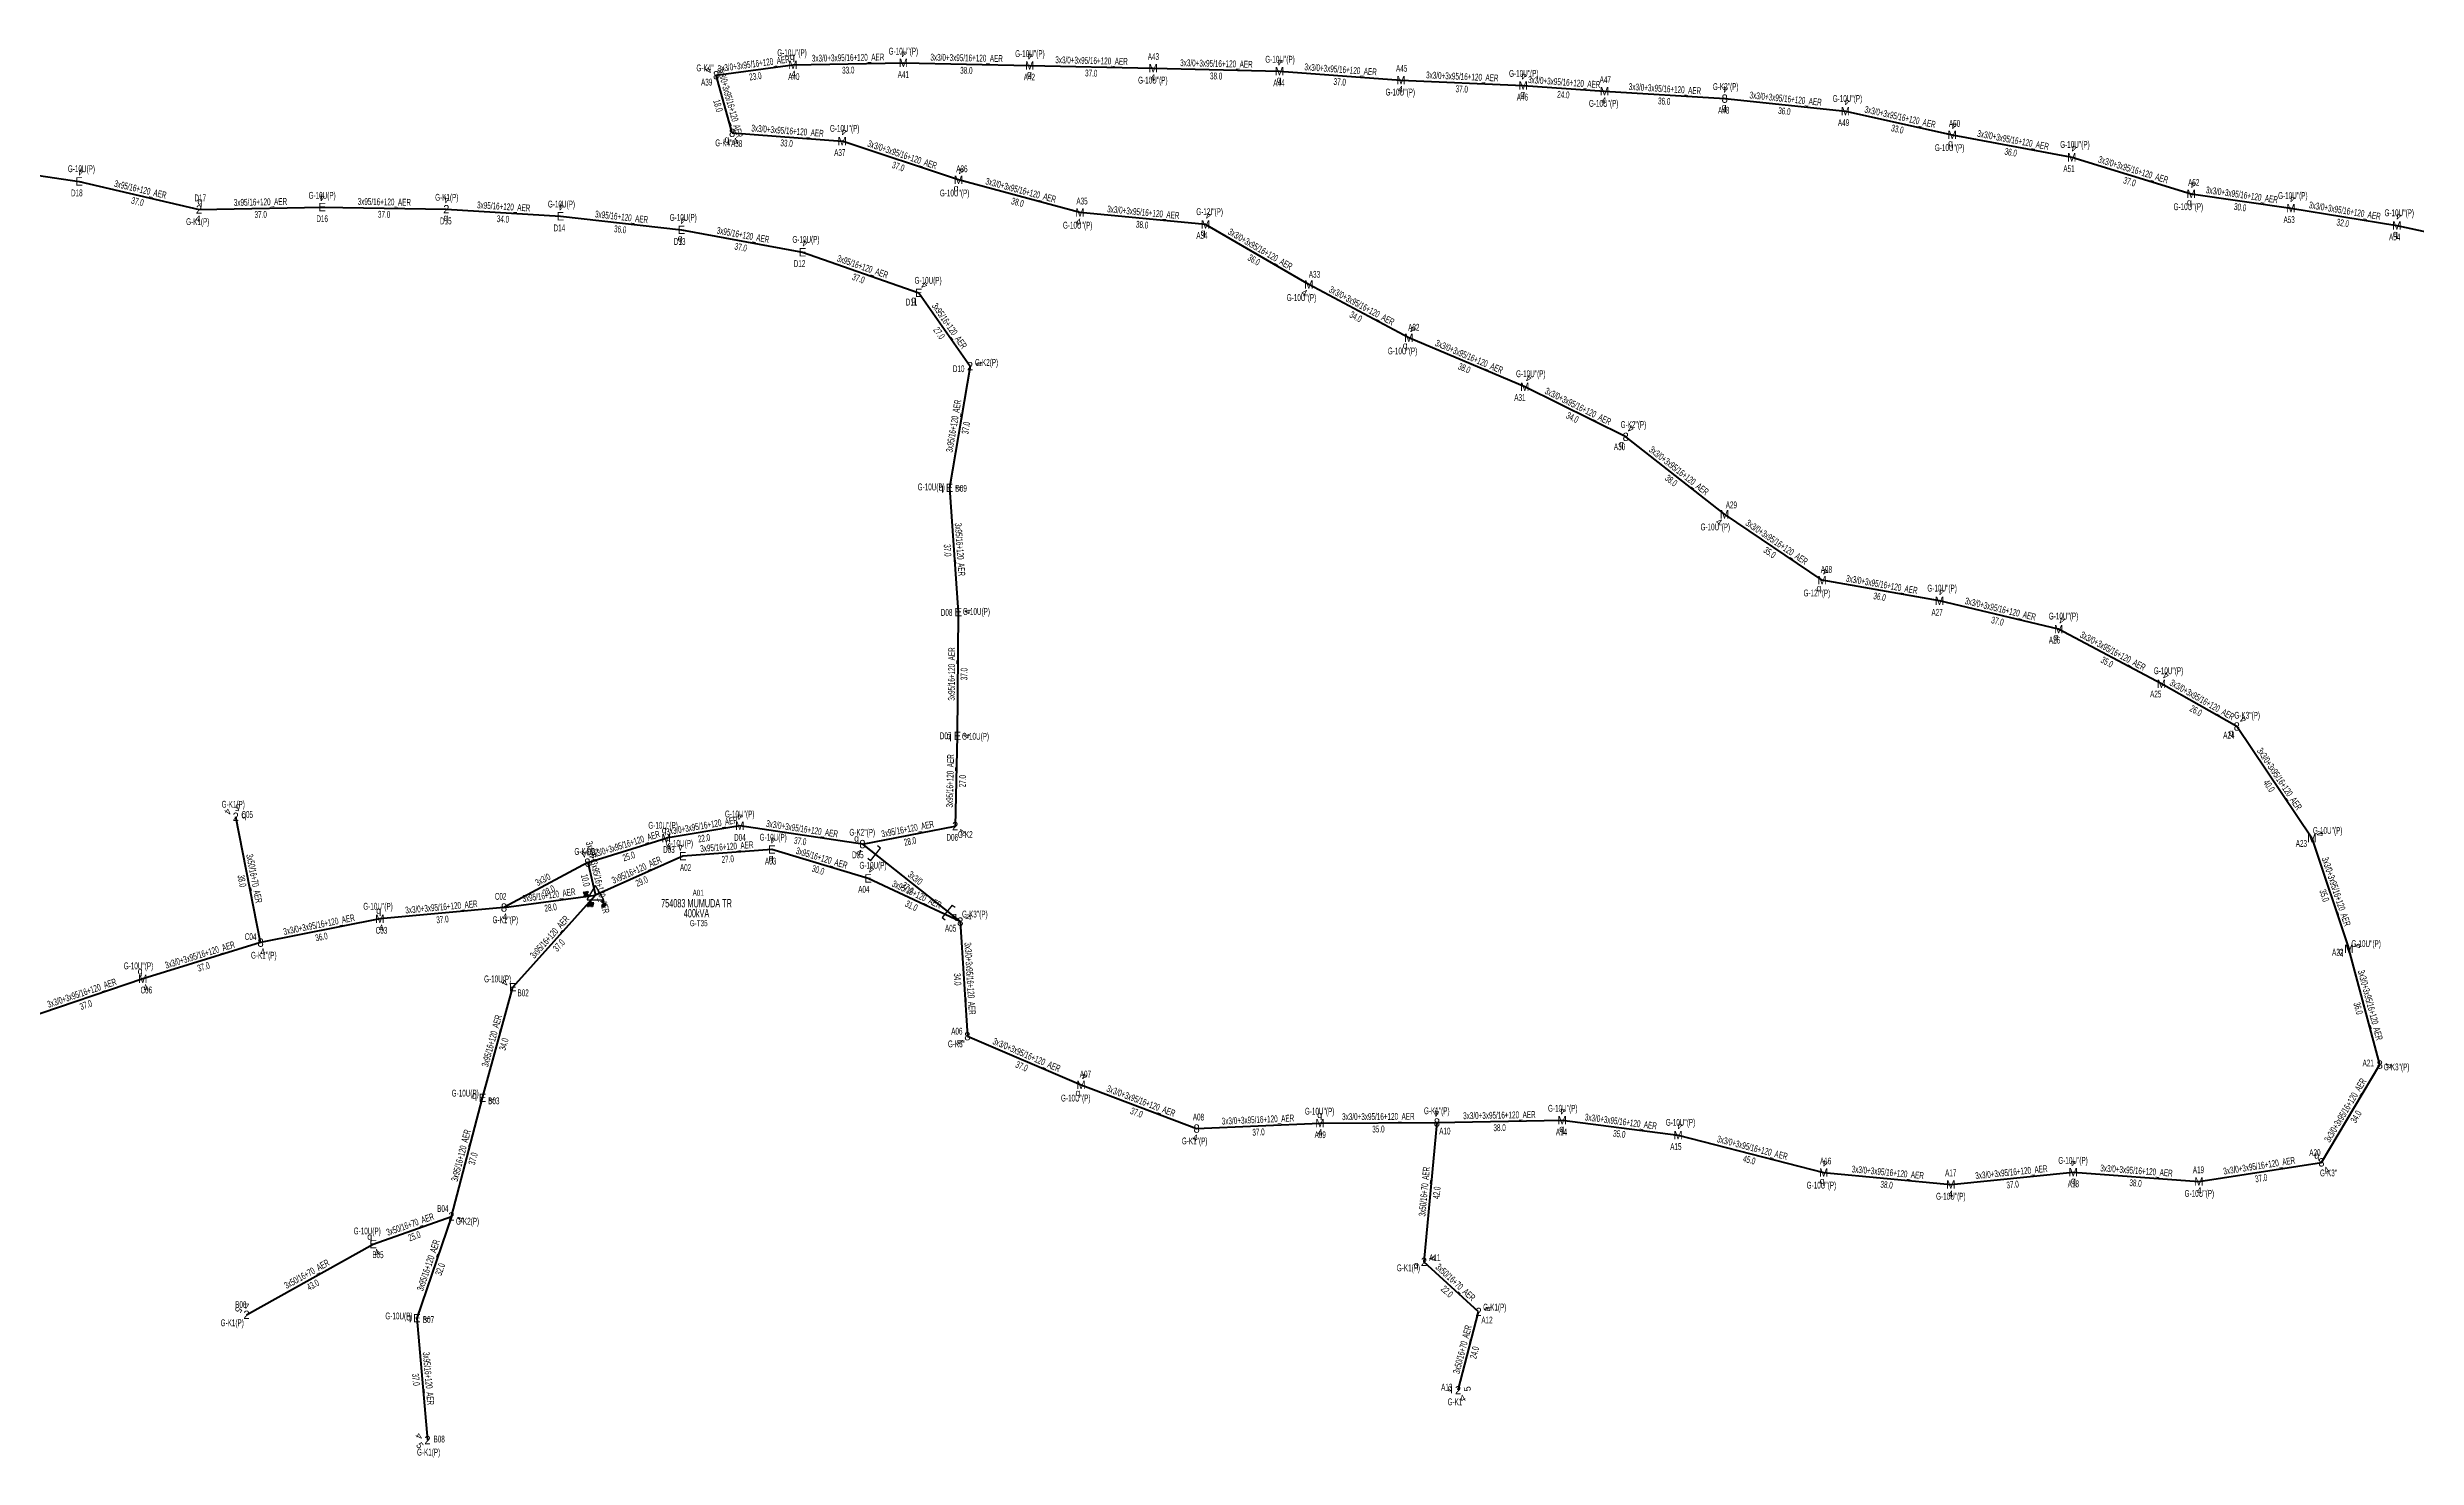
# Model space of a CAD drawing. Header units: millimetres. Extents: x 457514 to 465753, y 4009688 to 4014636.
# Drawn here: x 459631 to 460341, y 4009875 to 4010297 of the extents above; entities that cross this region are included whole.
import ezdxf
from ezdxf.enums import TextEntityAlignment as Align

# ---------------------------------------------------------------- set-up
doc = ezdxf.new("R2010")
doc.units = ezdxf.units.MM
for name, color, linetype, lineweight in [('DIREK_AG_YENI', 108, 'Continuous', 25), ('DIREK_OG_YENI', 10, 'Continuous', 25), ('HAT_AG_HAVAI_YENI', 3, 'Continuous', 50), ('HAT_OG_HAVAI_YENI', 1, 'Continuous', 70), ('TRAFO_MEVCUT', 5, 'Continuous', 30), ('TRAFO_TADILAT_BYSK', 5, 'Continuous', 30)]:
    doc.layers.add(name, color=color, linetype=linetype, lineweight=lineweight)
doc.layers.add('NIA_AG', color=5, linetype='Continuous')
doc.styles.add('Direk', font='B_CAD')
doc.styles.get("Standard").update_dxf_attribs({"font": 'Arial'})

# ---------------------------------------------------------------- blocks, each defined once
blk = doc.blocks.new('AG_NIA', base_point=(-64.4296, 129.8924))
at = {"layer": 'NIA_AG'}
for p, q in [((-64.429604, 132.292432), (-65.529604, 132.292432)), ((-64.429604, 127.492432), (-64.429604, 132.292432)), ((-64.429604, 127.492432), (-65.529604, 127.492432))]:
    blk.add_line(p, q, dxfattribs=at)
blk = doc.blocks.new('MEV_DIREK')
h = blk.add_hatch(color=32)
h.paths.add_polyline_path([(-2.14, 0.97), (-2.35, 1.09), (-3.31, -0.55), (-3.09, -0.67), (-2.67, 0.06), (-1.89, -0.39), (-1.79, -0.22), (-2.56, 0.23)])
h.paths.add_polyline_path([(-3.46, -0.17), (-3.33, -0.25), (-2.61, 0.99), (-2.74, 1.06)])
h.paths.add_polyline_path([(-3.54, 0.29), (-3.41, 0.22), (-3.05, 0.82), (-3.18, 0.9)])
h.paths.add_polyline_path([(-3.58, 0.81), (-3.66, 0.68), (-3.53, 0.61), (-3.45, 0.74)])
h.paths.add_polyline_path([(-1.51, -2.34), (-2.26, -2.33), (-2.52, -3.47), (-2.42, -3.47), (-2.21, -2.53), (-1.91, -2.54), (-2.12, -3.47), (-2.02, -3.47), (-1.81, -2.54), (-1.51, -2.54), (-1.72, -3.47), (-1.62, -3.48), (-1.41, -2.54), (-1.11, -2.54), (-1.32, -3.48), (-1.22, -3.48), (-1.01, -2.54), (-0.71, -2.55), (-0.92, -3.48), (-0.82, -3.48), (-0.56, -2.35), (-1.31, -2.34), (-1.31, -1.44), (-1.51, -1.44)])
at = {"layer": 'TRAFO_MEVCUT'}
for points in [[(2.35, -1.57), (2.12, -1.92), (2.08, -1.44), (1.94, -1.44), (2.01, -2.32), (2.25, -1.96), (2.31, -2.67), (2.1, -2.67), (2.39, -2.87), (2.4, -2.86), (2.64, -2.49), (2.45, -2.63)], [(2.35, -1.57), (2.12, -1.92), (2.08, -1.44), (1.94, -1.44), (2.01, -2.32), (2.25, -1.96), (2.31, -2.67), (2.1, -2.67), (2.39, -2.87), (1.98, -3.19), (2.2, -3.79), (2.26, -3.74), (2.08, -3.26), (2.26, -3.13), (2.44, -3.6), (2.49, -3.56), (2.32, -3.08), (2.49, -2.94), (2.67, -3.42), (2.73, -3.38), (2.55, -2.9), (2.73, -2.76), (2.91, -3.24), (2.97, -3.2), (2.79, -2.72), (2.97, -2.58), (3.15, -3.06), (3.21, -3.01), (2.98, -2.42), (2.4, -2.86), (2.64, -2.49), (2.45, -2.63)], [(2.97, -2.58), (3.15, -3.06), (3.21, -3.01), (2.98, -2.42), (2.4, -2.86), (2.64, -2.49), (2.45, -2.63), (2.35, -1.57), (2.12, -1.92), (2.08, -1.44), (1.94, -1.44), (2.01, -2.32), (2.25, -1.96), (2.31, -2.67), (2.1, -2.67), (2.39, -2.87), (1.98, -3.19), (2.2, -3.79), (2.26, -3.74), (2.08, -3.26), (2.26, -3.13), (2.44, -3.6), (2.49, -3.56), (2.32, -3.08), (2.49, -2.94), (2.67, -3.42), (2.73, -3.38), (2.55, -2.9), (2.73, -2.76), (2.91, -3.24), (2.97, -3.2), (2.79, -2.72)]]:
    blk.add_hatch(color=32, dxfattribs=at).paths.add_polyline_path(points)
at = {"layer": 'TRAFO_MEVCUT', "linetype": 'Continuous'}
for p, q in [((-2.5, -1.44), (0, 2.89)), ((2.5, -1.44), (0, 2.89)), ((-2.5, -1.44), (2.5, -1.44))]:
    blk.add_line(p, q, dxfattribs=at)
at = {"layer": 'TRAFO_MEVCUT', "color": 32, "flags": 128}
blk.add_lwpolyline([(1.94, -1.44), (2.08, -1.44), (2.12, -1.92), (2.35, -1.57), (2.45, -2.63), (2.64, -2.49), (2.4, -2.86), (2.98, -2.42), (3.21, -3.01), (3.15, -3.06), (2.97, -2.58), (2.79, -2.72), (2.97, -3.2), (2.91, -3.24), (2.73, -2.76), (2.55, -2.9), (2.73, -3.38), (2.67, -3.42), (2.49, -2.94), (2.32, -3.08), (2.49, -3.56), (2.44, -3.6), (2.26, -3.13), (2.08, -3.26), (2.26, -3.74), (2.2, -3.79), (1.98, -3.19), (2.39, -2.87), (2.1, -2.67), (2.31, -2.67), (2.25, -1.96), (2.01, -2.32), (1.94, -1.44)], dxfattribs=at)
at = {"layer": 'TRAFO_TADILAT_BYSK', "color": 32, "flags": 128}
for points in [[(-3.53, 0.61), (-3.45, 0.74), (-3.58, 0.81), (-3.66, 0.68), (-3.53, 0.61)], [(-3.41, 0.22), (-3.05, 0.82), (-3.18, 0.9), (-3.54, 0.29), (-3.41, 0.22)], [(-3.33, -0.25), (-2.61, 0.99), (-2.74, 1.06), (-3.46, -0.17), (-3.33, -0.25)], [(-1.79, -0.22), (-2.56, 0.23), (-2.14, 0.97), (-2.35, 1.09), (-3.31, -0.55), (-3.09, -0.67), (-2.67, 0.06), (-1.89, -0.39), (-1.79, -0.22)], [(-1.31, -1.44), (-1.51, -1.44), (-1.51, -2.34), (-2.26, -2.33), (-2.52, -3.47), (-2.42, -3.47), (-2.21, -2.53), (-1.91, -2.54), (-2.12, -3.47), (-2.02, -3.47), (-1.81, -2.54), (-1.51, -2.54), (-1.72, -3.47), (-1.62, -3.48), (-1.41, -2.54), (-1.11, -2.54), (-1.32, -3.48), (-1.22, -3.48), (-1.01, -2.54), (-0.71, -2.55), (-0.92, -3.48), (-0.82, -3.48), (-0.56, -2.35), (-1.31, -2.34), (-1.31, -1.44)]]:
    blk.add_lwpolyline(points, dxfattribs=at)

msp = doc.modelspace()

# ---------------------------------------------------------------- linework, layer by layer
at = {"layer": 'HAT_AG_HAVAI_YENI'}
for p, q in [((459604.204219, 4010262.366989), (459640.663, 4010256.963)), ((459640.663, 4010256.963), (459676.604, 4010248.561)), ((459676.604, 4010248.561), (459713.491892, 4010249.292726)), ((459713.491892, 4010249.292726), (459750.675, 4010248.635)), ((459750.675, 4010248.635), (459784.863703, 4010246.518223)), ((459784.863703, 4010246.518223), (459821.107056, 4010242.437273)), ((459821.107056, 4010242.437273), (459857.393, 4010235.734)), ((459857.393, 4010235.734), (459892.182, 4010223.602)), ((459892.182, 4010223.602), (459907.575, 4010201.619)), ((459907.575, 4010201.619), (459901.381693, 4010165.171252)), ((459901.381693, 4010165.171252), (459904.042186, 4010127.939275)), ((459904.042186, 4010127.939275), (459903.757804, 4010090.813791)), ((459903.757804, 4010090.813791), (459903.13, 4010063.832)), ((459695.053, 4010028.902), (459687.604, 4010066.618)), ((459875.352, 4010058.424), (459903.13, 4010063.832)), ((459848.203814, 4010056.800236), (459821.505871, 4010054.805017)), ((459877.011, 4010048.162), (459848.203814, 4010056.800236)), ((459821.505871, 4010054.805017), (459795.388, 4010043.171)), ((459767.959, 4010039.412), (459795.388, 4010043.171)), ((459770.636, 4010015.542), (459795.388, 4010043.171)), ((459904.644, 4010035.187), (459877.011, 4010048.162)), ((459761.546, 4009982.423), (459770.636, 4010015.542)), ((459752.214, 4009946.891), (459761.546, 4009982.423)), ((460047.423, 4009975.015), (460043.555, 4009933.274)), ((459728.773902, 4009938.598783), (459752.214, 4009946.891)), ((459752.214, 4009946.891), (459741.880862, 4009916.409924)), ((459690.837, 4009917.408), (459728.773902, 4009938.598783)), ((460059.918385, 4009918.274862), (460043.555, 4009933.274)), ((459741.880862, 4009916.409924), (459745.063, 4009879.885)), ((460053.759, 4009894.826), (460059.918385, 4009918.274862))]:
    msp.add_line(p, q, dxfattribs=at)
at = {"layer": 'HAT_OG_HAVAI_YENI'}
for p, q in [((459831.519, 4010288.767), (459854.524259, 4010291.869686)), ((459854.524259, 4010291.869686), (459887.604, 4010292.482)), ((459887.604, 4010292.482), (459925.42789, 4010291.72231)), ((459925.42789, 4010291.72231), (459962.41677, 4010290.848445)), ((459962.41677, 4010290.848445), (460000.256809, 4010289.970976)), ((460000.256809, 4010289.970976), (460036.663653, 4010287.331997)), ((459836.291, 4010271.52), (459831.519, 4010288.767)), ((460036.663653, 4010287.331997), (460073.243312, 4010285.712049)), ((460073.243312, 4010285.712049), (460097.624011, 4010283.961818)), ((460097.624011, 4010283.961818), (460133.632, 4010281.755)), ((460133.632, 4010281.755), (460169.796644, 4010278.024809)), ((460169.796644, 4010278.024809), (460201.791254, 4010270.897781)), ((459836.291, 4010271.52), (459869.250887, 4010269.039754)), ((459904.124708, 4010257.395228), (459869.250887, 4010269.039754)), ((460201.791254, 4010270.897781), (460237.597297, 4010264.176909)), ((460237.597297, 4010264.176909), (460273.379881, 4010253.216878)), ((459940.498635, 4010247.633565), (459904.124708, 4010257.395228)), ((459978.119498, 4010244.079139), (459940.498635, 4010247.633565)), ((460273.379881, 4010253.216878), (460303.24497, 4010248.973667)), ((460303.24497, 4010248.973667), (460334.978688, 4010243.756472)), ((460009.043047, 4010226.062787), (459978.119498, 4010244.079139)), ((460334.978688, 4010243.756472), (460371.257214, 4010235.999007)), ((460039.006439, 4010210.103258), (460009.043047, 4010226.062787)), ((460073.742284, 4010195.406067), (460039.006439, 4010210.103258)), ((460103.987, 4010180.432), (460073.742284, 4010195.406067)), ((460133.571357, 4010157.221661), (460103.987, 4010180.432)), ((460162.792127, 4010137.473064), (460133.571357, 4010157.221661)), ((460197.97, 4010131.287), (460162.792127, 4010137.473064)), ((460233.656583, 4010122.807311), (460197.97, 4010131.287)), ((460264.443386, 4010106.452957), (460233.656583, 4010122.807311)), ((460287.027, 4010093.652), (460264.443386, 4010106.452957)), ((460309.52152, 4010060.17553), (460287.027, 4010093.652)), ((459838.604, 4010063.925), (459816.545, 4010060.205)), ((459875.352, 4010058.424), (459838.604, 4010063.925)), ((459793.048, 4010052.872), (459816.545, 4010060.205)), ((459875.352, 4010058.424), (459904.644, 4010035.187)), ((460309.52152, 4010060.17553), (460320.603161, 4010027.051937)), ((459793.048, 4010052.872), (459767.959, 4010039.412)), ((459793.048, 4010052.872), (459795.388, 4010043.171)), ((459730.774786, 4010036.057633), (459695.053, 4010028.902)), ((459767.959, 4010039.412), (459730.774786, 4010036.057633)), ((459904.644, 4010035.187), (459906.775, 4010000.867)), ((459695.053, 4010028.902), (459659.74801, 4010018.038506)), ((460329.866, 4009992.368), (460320.603161, 4010027.051937)), ((459659.74801, 4010018.038506), (459624.481488, 4010006.038748)), ((459906.775, 4010000.867), (459940.821341, 4009986.2703)), ((460312.392, 4009963.08), (460329.866, 4009992.368)), ((459940.821341, 4009986.2703), (459975.441, 4009973.199)), ((459975.441, 4009973.199), (460012.375769, 4009974.856275)), ((460012.375769, 4009974.856275), (460047.423, 4009975.015)), ((460047.423, 4009975.015), (460084.925969, 4009975.674548)), ((460084.925969, 4009975.674548), (460119.666108, 4009971.256814)), ((460119.666108, 4009971.256814), (460163.272628, 4009960.035805)), ((460163.272628, 4009960.035805), (460201.354913, 4009956.435194)), ((460201.354913, 4009956.435194), (460238.031332, 4009960.14396)), ((460238.031332, 4009960.14396), (460275.682555, 4009957.35301)), ((460275.682555, 4009957.35301), (460312.392, 4009963.08))]:
    msp.add_line(p, q, dxfattribs=at)

# ---------------------------------------------------------------- block references
at = {"layer": 'NIA_AG'}
for p, rotation in [((459879.269136, 4010055.316582), 321.575445), ((459900.726864, 4010038.294418), 141.575445)]:
    msp.add_blockref('AG_NIA', p, dxfattribs=dict(at, rotation=rotation))
at = {"layer": 'TRAFO_MEVCUT'}
msp.add_blockref('MEV_DIREK', (459795.388, 4010043.171), dxfattribs=at)

# ---------------------------------------------------------------- texts
at = {"layer": 'DIREK_AG_YENI', "width": 0.53}
for s, p in [('G-10U(P)', (459641.38675, 4010260.759015)), ('D18', (459640.007497, 4010253.524931)), ('D17', (459676.970501, 4010252.041758)), ('G-10U(P)', (459713.488133, 4010252.794813)), ('G-K1(P)', (459750.816664, 4010252.195985)), ('G-10U(P)', (459785.182436, 4010250.173374)), ('G-10U(P)', (459821.66306, 4010246.181974)), ('G-K1(P)', (459676.219899, 4010244.913095)), ('D16', (459713.495649, 4010245.792728)), ('D15', (459750.535872, 4010245.137766)), ('D14', (459784.559653, 4010243.031455)), ('G-10U(P)', (459858.417499, 4010239.599038)), ('D13', (459820.593019, 4010238.975227)), ('D12', (459856.49623, 4010232.350835)), ('G-10U(P)', (459895.002176, 4010227.329274)), ('D11', (459890.070172, 4010220.810911)), ('D10', (459904.16034, 4010200.850824)), ('G-K2(P)', (459912.51738, 4010202.730857)), ('G-10U(P)', (459895.944726, 4010165.435096)), ('D09', (459904.877579, 4010165.001605)), ('D08', (459900.54396, 4010127.827861)), ('G-10U(P)', (459909.484092, 4010128.112593)), ('D07', (459900.258222, 4010090.867905)), ('G-10U(P)', (459909.202571, 4010090.729599)), ('G-K1(P)', (459686.865584, 4010070.356769)), ('C05', (459691.037672, 4010067.296158)), ('G-10U(P)', (459820.534577, 4010058.65991)), ('G-10U(P)', (459848.605122, 4010060.488906)), ('D06', (459902.249498, 4010060.444565)), ('G-K2', (459906.144174, 4010061.288611)), ('A02', (459822.361017, 4010051.411092)), ('A03', (459847.825265, 4010053.320768)), ('G-10U(P)', (459878.508959, 4010052.080213)), ('A04', (459875.761151, 4010044.892768)), ('G-10U(P)', (459766.063361, 4010018.035289)), ('B02', (459773.708883, 4010013.866472)), ('G-10U(P)', (459756.350982, 4009983.81808)), ('B03', (459764.926239, 4009981.515264)), ('B04', (459749.638359, 4009949.260825)), ('G-10U(P)', (459727.001331, 4009942.518328)), ('G-K2(P)', (459757.038177, 4009945.441733)), ('B05', (459730.216114, 4009935.409735)), ('A11', (460046.820376, 4009934.533888)), ('G-K1(P)', (460038.892564, 4009931.475081)), ('B06', (459689.130193, 4009920.463619)), ('G-K1(P)', (460064.753506, 4009919.696686)), ('G-K1(P)', (459686.558041, 4009915.017861)), ('G-10U(P)', (459736.488237, 4009917.06)), ('B07', (459745.355705, 4009915.991034)), ('A12', (460062.429041, 4009915.836296)), ('A13', (460050.373836, 4009895.715192)), ('G-K1', (460052.838737, 4009891.322547)), ('B08', (459748.549792, 4009880.188778)), ('G-K1(P)', (459745.378869, 4009876.259427))]:
    msp.add_text(s, height=2.05, dxfattribs=at).set_placement(p, align=Align.MIDDLE_CENTER)
at = {"layer": 'DIREK_AG_YENI', "style": 'Direk'}
for s, p in [('E', (459640.663, 4010256.963)), ('2', (459676.604, 4010248.561)), ('E', (459713.491892, 4010249.292726)), ('2', (459750.675, 4010248.635)), ('E', (459784.863703, 4010246.518223)), ('E', (459821.107056, 4010242.437273)), ('E', (459857.393, 4010235.734)), ('E', (459892.182, 4010223.602)), ('2', (459907.575, 4010201.619)), ('E', (459901.381693, 4010165.171252)), ('E', (459904.042186, 4010127.939275)), ('E', (459903.757804, 4010090.813791)), ('2', (459687.604, 4010066.618)), ('2', (459903.13, 4010063.832)), ('E', (459821.505871, 4010054.805017)), ('E', (459848.203814, 4010056.800236)), ('E', (459877.011, 4010048.162)), ('E', (459770.636, 4010015.542)), ('E', (459761.546, 4009982.423)), ('2', (459752.214, 4009946.891)), ('E', (459728.773902, 4009938.598783)), ('2', (460043.555, 4009933.274)), ('2', (459690.837, 4009917.408)), ('E', (459741.880862, 4009916.409924)), ('2', (460059.918385, 4009918.274862)), ('2', (460053.759, 4009894.826)), ('2', (459745.063, 4009879.885))]:
    msp.add_text(s, height=2.5, dxfattribs=at).set_placement(p, align=Align.MIDDLE_CENTER)
at = {"layer": 'DIREK_AG_YENI', "color": 32, "style": 'Direk'}
for s, rotation, p in [('4', 169.20552, (459641.187403, 4010259.713455)), ('4', 180.061504, (459713.488886, 4010252.092724)), ('4', 177.721846, (459750.786302, 4010251.432787)), ('4', 175.016359, (459785.106943, 4010249.307638)), ('4', 353.98927, (459676.310799, 4010245.776394)), ('4', 171.554558, (459821.518285, 4010245.20691)), ('4', 165.154118, (459858.110416, 4010238.440532)), ('4', 142.887674, (459893.871463, 4010225.834872)), ('4', 102.678419, (459910.306728, 4010202.23354)), ('4', 447.221748, (459904.178402, 4010165.035535)), ('4', 91.824185, (459906.840767, 4010128.028406)), ('4', 449.114111, (459906.557469, 4010090.7705)), ('5', 168.67227, (459688.153978, 4010069.363455)), ('4', 236.172269, (459685.277998, 4010068.176754)), ('4', 409.842001, (459905.269953, 4010062.026287)), ('4', 194.142091, (459820.821754, 4010057.520156)), ('4', 173.790927, (459848.506653, 4010059.583811)), ('4', 159.077816, (459878.010879, 4010050.777386)), ('4', 241.398022, (459768.177694, 4010016.882422)), ('4', 434.96832, (459764.250191, 4009981.696811)), ('4', 433.278816, (459754.895605, 4009946.085399)), ('4', 384.334343, (459729.927672, 4009936.047545)), ('4', 111.098233, (460046.167301, 4009934.28191)), ('4', 179.186838, (459690.876737, 4009920.207718)), ('5', 239.186838, (459688.432242, 4009918.842272)), ('4', 443.126212, (459744.660736, 4009916.074812)), ('4', 106.386587, (460062.604649, 4009919.06479)), ('4', 390.28242, (460055.170936, 4009892.408059)), ('5', 97.78242, (460056.53321, 4009895.205152)), ('4', 244.979172, (459742.525769, 4009881.069254)), ('5', 304.979172, (459742.768791, 4009878.27982))]:
    msp.add_text(s, height=2, rotation=rotation, dxfattribs=at).set_placement(p, align=Align.MIDDLE_CENTER)
at = {"layer": 'DIREK_AG_YENI', "color": 4, "style": 'Direk'}
for p in [(459676.865787, 4010251.047256), (459750.575623, 4010246.136976), (459820.739887, 4010239.964383), (459890.673551, 4010221.608365), (459898.884631, 4010165.292429), (459901.258102, 4010090.852444), (459690.056623, 4010067.102399), (459847.933422, 4010054.314902), (459759.131544, 4009983.071383), (459727.743751, 4009940.876674), (460041.222588, 4009932.37408), (459739.398831, 4009916.70913), (460051.341025, 4009895.461137)]:
    msp.add_text('q', height=2, dxfattribs=at).set_placement(p, align=Align.MIDDLE_CENTER)
at = {"layer": 'DIREK_OG_YENI', "width": 0.53}
for s, p in [("G-10U''(P)", (459887.606756, 4010295.983564)), ("G-K4''", (459828.188936, 4010290.96498)), ("G-10U''(P)", (459854.245974, 4010295.510629)), ('A41', (459887.601245, 4010288.982001)), ("G-10U''(P)", (459925.505314, 4010295.264918)), ('A43', (459962.498672, 4010294.347486)), ("G-10U''(P)", (460000.428483, 4010293.561845)), ('A45', (460036.867615, 4010290.826049)), ("G-10U''(P)", (460073.452734, 4010289.321183)), ('A39', (459828.688151, 4010286.708775)), ('A40', (459854.790994, 4010288.379865)), ('A42', (459925.351416, 4010288.223146)), ("G-10U''(P)", (459962.333779, 4010287.302878)), ('A44', (460000.089671, 4010286.474969)), ("G-10U''(P)", (460036.452937, 4010283.722247)), ('A46', (460073.040563, 4010282.217927)), ('A47', (460097.856371, 4010287.454096)), ("G-K2''(P)", (460133.929444, 4010285.37442)), ("G-10U''(P)", (460170.408738, 4010281.794204)), ("G-10U''(P)", (460097.382885, 4010280.3378)), ('A48', (460133.345336, 4010278.266759)), ('A49', (460169.235645, 4010274.570062)), ("G-K4''", (459833.831814, 4010268.52813)), ('A38', (459837.666367, 4010268.301559)), ("G-10U''(P)", (459870.019205, 4010272.855719)), ('A50', (460202.494694, 4010274.326363)), ("G-10U''(P)", (460238.547599, 4010268.037058)), ('A37', (459868.560049, 4010265.608611)), ('A36', (459905.133011, 4010260.746843)), ("G-10U''(P)", (460201.007481, 4010267.077651)), ('A51', (460236.760638, 4010260.778379)), ("G-10U''(P)", (459902.951351, 4010253.494969)), ('A52', (460274.140878, 4010256.633145)), ('A35', (459941.119026, 4010251.078143)), ("G-12I''(P)", (459979.344621, 4010247.892346)), ("G-10U''(P)", (460272.524866, 4010249.378545)), ("G-10U''(P)", (460303.820686, 4010252.731025)), ("G-10U''(P)", (460335.697297, 4010247.558505)), ("G-10U''(P)", (459939.815759, 4010243.842054)), ('A34', (459977.048902, 4010240.746899)), ('A53', (460302.714873, 4010245.514043)), ('A54', (460334.328673, 4010240.317362)), ('A33', (460010.747002, 4010229.119997)), ("G-10U''(P)", (460006.867722, 4010222.159853)), ('A32', (460040.512543, 4010213.262633)), ("G-10U''(P)", (460037.132075, 4010206.171379)), ("G-10U''(P)", (460075.546913, 4010199.341029)), ('A31', (460072.283254, 4010192.224679)), ("G-K2''(P)", (460106.310537, 4010184.117737)), ('A30', (460102.120492, 4010177.471232)), ('A29', (460135.632763, 4010160.050196)), ("G-10U''(P)", (460130.820075, 4010153.446519)), ('A28', (460164.103986, 4010140.71791)), ("G-12I''(P)", (460161.248247, 4010133.654319)), ("G-10U''(P)", (460198.759332, 4010135.10861)), ('A27', (460197.262038, 4010127.859349)), ("G-10U''(P)", (460235.139999, 4010126.738834)), ('A26', (460232.421013, 4010119.532656)), ("G-10U''(P)", (460266.587917, 4010110.360023)), ('A25', (460262.759296, 4010103.384758)), ("G-K3''(P)", (460290.148602, 4010097.02028)), ('A24', (460284.647913, 4010091.084911)), ("G-10U''(P)", (459815.623151, 4010064.058934)), ("G-10U''(P)", (459838.5715, 4010067.443221)), ("G-K2''(P)", (459875.274783, 4010061.958259)), ("G-10U''(P)", (460314.263096, 4010062.508522)), ("G-K4''", (459791.638932, 4010056.228522)), ('D02', (459794.52426, 4010056.04543)), ('D03', (459817.359221, 4010056.801025)), ('D04', (459838.636331, 4010060.425149)), ('D05', (459873.958108, 4010055.213538)), ('A23', (460306.381075, 4010058.630341)), ('C02', (459766.954181, 4010042.764661)), ("G-10U''(P)", (459730.232247, 4010039.80361)), ("G-K1''(P)", (459768.374403, 4010035.754176)), ('A05', (459901.749231, 4010033.219689)), ("G-K3''(P)", (459909.00963, 4010037.465829)), ('C04', (459692.048587, 4010030.697412)), ('C03', (459731.276466, 4010032.593774)), ("G-10U''(P)", (460325.779142, 4010028.607296)), ("G-10U''(P)", (459658.480674, 4010021.951196)), ("G-K1''(P)", (459696.009392, 4010025.126624)), ('A22', (460317.251226, 4010026.044696)), ('C06', (459660.82651, 4010014.708815)), ("G-K3''", (459903.521735, 4009998.574336)), ('A06', (459903.619558, 4010002.381326)), ('A21', (460326.399506, 4009992.851136)), ("G-K3''(P)", (460334.908891, 4009991.665157)), ('A07', (459942.129384, 4009989.516686)), ("G-10U''(P)", (459939.235526, 4009982.334521)), ('A08', (459975.992014, 4009976.655354)), ("G-10U''(P)", (460012.28817, 4009978.404281)), ("G-K1''(P)", (460047.384106, 4009978.532553)), ("G-10U''(P)", (460085.122344, 4009979.277436)), ("G-K1''(P)", (459974.850156, 4009969.492804)), ('A09', (460012.462156, 4009971.357342)), ('A10', (460049.803581, 4009972.449297)), ('A14', (460084.735486, 4009972.179735)), ("G-10U''(P)", (460120.394598, 4009975.061681)), ('A15', (460119.007944, 4009967.819254)), ('A16', (460163.875332, 4009963.483521)), ("G-10U''(P)", (460237.984098, 4009963.67028)), ('A20', (460310.433667, 4009965.98085)), ("G-10U''(P)", (460162.61095, 4009956.250739)), ('A17', (460201.343519, 4009959.935175)), ('A18', (460238.078209, 4009956.644274)), ('A19', (460275.541246, 4009960.850156)), ("G-K3''", (460314.534154, 4009959.906858)), ("G-10U''(P)", (460201.366328, 4009952.928738)), ("G-10U''(P)", (460275.827106, 4009953.775635))]:
    msp.add_text(s, height=2.05, dxfattribs=at).set_placement(p, align=Align.MIDDLE_CENTER)
at = {"layer": 'DIREK_OG_YENI', "color": 32, "style": 'Direk'}
for rotation, p in [(236.573531, (459829.182138, 4010290.309426)), (364.370744, (459854.737647, 4010289.077829)), (179.954905, (459887.606204, 4010295.281999)), (178.748004, (459925.48907, 4010294.521642)), (177.262866, (460000.39052, 4010292.767782)), (358.659123, (459962.351248, 4010288.049211)), (356.659203, (460036.500483, 4010284.536755)), (176.679102, (460073.40551, 4010288.507347)), (175.301988, (460133.861331, 4010284.545593)), (356.193412, (460097.438122, 4010281.167995)), (170.77653, (460170.245444, 4010280.788607)), (383.138936, (459837.391294, 4010268.945247)), (168.61609, (459869.803556, 4010271.784668)), (168.405572, (460202.354006, 4010273.640647)), (166.169791, (460238.266624, 4010266.895732)), (163.256561, (459904.931351, 4010260.07652)), (167.442004, (460273.988679, 4010255.949892)), (162.188612, (459978.975975, 4010246.744931)), (171.288681, (460303.669047, 4010251.741366)), (169.296975, (460335.498699, 4010246.50776)), (349.790112, (459940.002323, 4010244.877903)), (330.866612, (460007.679882, 4010223.617018)), (154.512424, (460040.211322, 4010212.630758)), (155.363135, (460074.909508, 4010197.951178)), (147.772126, (460105.480206, 4010182.800615)), (323.91584, (460131.922233, 4010154.958833)), (157.987004, (460163.841614, 4010140.068941)), (168.329982, (460198.53637, 4010134.029121)), (159.327842, (460234.64504, 4010125.427035)), (151.238262, (460265.790657, 4010108.907516)), (137.176743, (460288.930269, 4010095.705671)), (180.529267, (459838.578136, 4010066.724881)), (202.772671, (459791.964188, 4010055.453734)), (373.452222, (459817.196376, 4010057.48182)), (336.530879, (459874.236887, 4010055.85563)), (116.198511, (460312.033875, 4010061.411681)), (368.240995, (459731.17613, 4010033.286546)), (366.479071, (459768.274953, 4010036.629883)), (114.276526, (459907.196401, 4010036.338195)), (374.215337, (459695.740587, 4010026.187737)), (106.725285, (460323.284709, 4010027.85773)), (377.947348, (459660.61081, 4010015.374753)), (305.173385, (459904.486245, 4009999.254053)), (442.065628, (460332.639195, 4009991.981492)), (158.054375, (459941.867776, 4009988.867409)), (180.633508, (460047.392042, 4009977.814829)), (176.880202, (460085.078356, 4009978.470398)), (350.942095, (459975.000189, 4009970.433917)), (361.414321, (460012.444879, 4009972.057128)), (169.161179, (460120.192639, 4009974.006862)), (170.084165, (460163.754792, 4009962.793978)), (180.767408, (460237.99383, 4009962.943709)), (394.022866, (460313.958666, 4009960.75932)), (360.186519, (460201.364028, 4009953.635209)), (362.313891, (460275.795602, 4009954.555293))]:
    msp.add_text('4', height=2, rotation=rotation, dxfattribs=at).set_placement(p, align=Align.MIDDLE_CENTER)
at = {"layer": 'DIREK_OG_YENI', "style": 'Direk'}
for s, p in [('8', (459831.519, 4010288.767)), ('M', (459854.524259, 4010291.869686)), ('M', (459887.604, 4010292.482)), ('M', (459925.42789, 4010291.72231)), ('M', (459962.41677, 4010290.848445)), ('M', (460000.256809, 4010289.970976)), ('M', (460036.663653, 4010287.331997)), ('M', (460073.243312, 4010285.712049)), ('M', (460097.624011, 4010283.961818)), ('8', (460133.632, 4010281.755)), ('M', (460169.796644, 4010278.024809)), ('8', (459836.291, 4010271.52)), ('M', (459869.250887, 4010269.039754)), ('M', (460201.791254, 4010270.897781)), ('M', (460237.597297, 4010264.176909)), ('M', (459904.124708, 4010257.395228)), ('M', (460273.379881, 4010253.216878)), ('M', (459940.498635, 4010247.633565)), ('M', (460303.24497, 4010248.973667)), ('M', (459978.119498, 4010244.079139)), ('M', (460334.978688, 4010243.756472)), ('M', (460009.043047, 4010226.062787)), ('M', (460039.006439, 4010210.103258)), ('M', (460073.742284, 4010195.406067)), ('8', (460103.987, 4010180.432)), ('M', (460133.571357, 4010157.221661)), ('M', (460162.792127, 4010137.473064)), ('M', (460197.97, 4010131.287)), ('M', (460233.656583, 4010122.807311)), ('M', (460264.443386, 4010106.452957)), ('8', (460287.027, 4010093.652)), ('M', (459838.604, 4010063.925)), ('M', (459816.545, 4010060.205)), ('8', (459875.352, 4010058.424)), ('M', (460309.52152, 4010060.17553)), ('M', (459730.774786, 4010036.057633)), ('8', (459767.959, 4010039.412)), ('8', (459904.644, 4010035.187)), ('8', (459695.053, 4010028.902)), ('M', (460320.603161, 4010027.051937)), ('M', (459659.74801, 4010018.038506)), ('8', (459906.775, 4010000.867)), ('8', (460329.866, 4009992.368)), ('M', (459940.821341, 4009986.2703)), ('8', (459975.441, 4009973.199)), ('M', (460012.375769, 4009974.856275)), ('8', (460047.423, 4009975.015)), ('M', (460084.925969, 4009975.674548)), ('M', (460119.666108, 4009971.256814)), ('8', (460312.392, 4009963.08)), ('M', (460163.272628, 4009960.035805)), ('M', (460201.354913, 4009956.435194)), ('M', (460238.031332, 4009960.14396)), ('M', (460275.682555, 4009957.35301))]:
    msp.add_text(s, height=2.5, dxfattribs=at).set_placement(p, align=Align.MIDDLE_CENTER)
at = {"layer": 'DIREK_OG_YENI', "color": 4, "style": 'Direk'}
for p in [(459854.333734, 4010294.362416), (459925.373266, 4010289.222907), (460000.137425, 4010287.473828), (460073.098491, 4010283.216247), (460133.42724, 4010279.263399), (459834.703543, 4010269.588684), (460201.288798, 4010268.448794), (459903.404492, 4010255.001217), (460272.836312, 4010250.776686), (459977.354786, 4010241.698967), (460334.514392, 4010241.299965), (460037.930651, 4010207.846562), (460102.65378, 4010178.317165), (460161.855085, 4010135.155317), (460232.774033, 4010120.468272), (460285.327652, 4010091.818365), (459815.963414, 4010062.636411), (459873.584233, 4010060.191767), (459730.416444, 4010038.531818), (459902.876233, 4010036.954767), (459658.977653, 4010020.416856), (460318.208922, 4010026.332479), (459939.887025, 4009983.951453), (460012.314064, 4009977.355514), (460084.78991, 4009973.178253), (460310.993191, 4009965.152036), (460162.842124, 4009957.573151), (460238.064815, 4009957.644184)]:
    msp.add_text('q', height=2, dxfattribs=at).set_placement(p, align=Align.MIDDLE_CENTER)
at = {"layer": 'DIREK_OG_YENI', "style": 'Direk'}
msp.add_text('8', height=2.5, rotation=10.162133, dxfattribs=at).set_placement((459793.048, 4010052.872), align=Align.MIDDLE_CENTER)
at = {"layer": 'HAT_AG_HAVAI_YENI', "lineweight": 30, "width": 0.53}
for s, rotation, p in [('3x95/16+120_AER', 346.84204, (459658.827112, 4010253.589835)), ('3x95/16+120_AER', 1.136105, (459695.031007, 4010249.776788)), ('3x95/16+120_AER', 358.987255, (459732.098385, 4010249.813941)), ('3x95/16+120_AER', 356.456396, (459767.821803, 4010248.425197)), ('3x95/16+120_AER', 353.575636, (459803.080487, 4010245.322411)), ('3x95/16+120_AER', 349.5336, (459839.404632, 4010239.921498)), ('3x95/16+120_AER', 340.774319, (459875.06751, 4010230.470548)), ('3x95/16+120_AER', 305.001344, (459900.574807, 4010213.097981)), ('3x95/16+120_AER', 440.355873, (459903.640478, 4010183.5375)), ('3x95/16+120_AER', 274.087249, (459903.559777, 4010146.615848)), ('3x95/16+120_AER', 449.561121, (459903.05002, 4010109.383044)), ('3x95/16+120_AER', 448.666857, (459902.594075, 4010077.3427)), ('3x95/16+120_AER', 371.017143, (459889.078344, 4010061.96231)), ('3x95/16+120_AER', 364.273946, (459834.791496, 4010056.650263)), ('3x95/16+120_AER', 343.307456, (459862.851656, 4010053.295146)), ('3x50/16+70_AER', 281.173182, (459692.162464, 4010047.924682)), ('3x95/16+120_AER', 384.010236, (459808.101071, 4010049.76446)), ('3x95/16+120_AER', 367.803474, (459781.558091, 4010042.133629)), ('3x95/16+120_AER', 334.848339, (459891.188818, 4010042.443849)), ('3x95/16+120_AER', 408.144409, (459782.378986, 4010029.923465)), ('3x95/16+120_AER', 74.652069, (459765.271548, 4009999.207482)), ('3x95/16+120_AER', 75.284539, (459756.058153, 4009964.873076)), ('3x50/16+70_AER', 444.705445, (460044.642839, 4009954.223189)), ('3x50/16+70_AER', 19.481447, (459740.210604, 4009943.546182)), ('3x95/16+120_AER', 431.272761, (459746.242561, 4009931.923319)), ('3x50/16+70_AER', 29.187106, (459709.391135, 4009928.745462)), ('3x50/16+70_AER', 317.490257, (460052.311104, 4009926.401101)), ('3x50/16+70_AER', 75.282635, (460056.01663, 4009906.766386)), ('3x95/16+120_AER', 274.978512, (459744.318526, 4009898.221072))]:
    msp.add_text(s, height=2.05, rotation=rotation, dxfattribs=at).set_placement(p, align=Align.CENTER)
for s, rotation, p in [('37.0', 346.84204, (459658.44013, 4010251.934466)), ('37.0', 1.136105, (459695.064714, 4010248.077123)), ('37.0', 358.987255, (459732.068337, 4010248.114207)), ('34.0', 356.456396, (459767.71673, 4010246.728448)), ('36.0', 353.575636, (459802.890272, 4010243.633086)), ('37.0', 349.5336, (459839.095811, 4010238.249783)), ('37.0', 340.774319, (459874.507718, 4010228.865359)), ('27.0', 305.001344, (459899.182271, 4010212.122868)), ('37.0', 440.355873, (459905.316452, 4010183.252702)), ('37.0', 274.087249, (459901.864101, 4010146.494679)), ('37.0', 449.561121, (459904.74997, 4010109.370022)), ('27.0', 448.666857, (459904.293615, 4010077.303148)), ('28.0', 371.017143, (459889.403218, 4010060.293641)), ('38.0', 281.173182, (459690.494686, 4010047.595264)), ('29.0', 384.010236, (459808.7928, 4010048.211556)), ('27.0', 364.273946, (459834.918189, 4010054.95499)), ('30.0', 343.307456, (459862.363355, 4010051.666784)), ('31.0', 334.848339, (459890.466291, 4010040.905033)), ('28.0', 367.803474, (459781.788909, 4010040.449371)), ('37.0', 408.144409, (459783.645195, 4010028.78913)), ('34.0', 74.652069, (459766.910919, 4009998.757526)), ('37.0', 75.284539, (459757.702392, 4009964.441244)), ('42.0', 444.705445, (460046.335586, 4009954.066319)), ('25.0', 19.481447, (459740.777557, 4009941.943508)), ('43.0', 29.187106, (459710.220162, 4009927.261308)), ('32.0', 431.272761, (459747.85256, 4009931.377512)), ('22.0', 317.490257, (460051.162388, 4009925.147925)), ('24.0', 75.282635, (460057.660855, 4009906.334499)), ('37.0', 274.978512, (459742.624939, 4009898.073542))]:
    msp.add_text(s, height=2.05, rotation=rotation, dxfattribs=at).set_placement(p, align=Align.TOP_CENTER)
at = {"layer": 'HAT_OG_HAVAI_YENI', "lineweight": 30, "width": 0.53}
for s, rotation, p in [('3x3/0+3x95/16+120_AER', 7.680633, (459842.907786, 4010291.16077)), ('3x3/0+3x95/16+120_AER', 1.061004, (459871.048368, 4010293.025861)), ('3x3/0+3x95/16+120_AER', 358.848881, (459906.533, 4010292.952147)), ('3x3/0+3x95/16+120_AER', 358.646634, (459943.942406, 4010292.13514)), ('3x3/0+3x95/16+120_AER', 358.671613, (459981.356495, 4010291.259482)), ('3x3/0+3x95/16+120_AER', 355.85412, (460018.521683, 4010289.499262)), ('3x3/0+3x95/16+120_AER', 357.464286, (460054.991088, 4010287.371191)), ('3x3/0+3x95/16+120_AER', 285.468067, (459834.724147, 4010280.370011)), ('3x3/0+3x95/16+120_AER', 355.893919, (460085.494524, 4010285.684752)), ('3x3/0+3x95/16+120_AER', 356.492481, (460115.680237, 4010283.706669)), ('3x3/0+3x95/16+120_AER', 354.11146, (460151.801756, 4010280.735271)), ('3x3/0+3x95/16+120_AER', 347.441989, (460185.978763, 4010275.29096)), ('3x3/0+3x95/16+120_AER', 355.697357, (459852.834889, 4010271.127243)), ('3x3/0+3x95/16+120_AER', 341.535603, (459886.957005, 4010264.023733)), ('3x3/0+3x95/16+120_AER', 349.369154, (460219.851084, 4010268.372756)), ('3x3/0+3x95/16+120_AER', 342.970429, (460255.737525, 4010259.509624)), ('3x3/0+3x95/16+120_AER', 344.977519, (459922.53199, 4010253.335347)), ('3x3/0+3x95/16+120_AER', 351.913578, (460288.431992, 4010251.936821)), ('3x3/0+3x95/16+120_AER', 354.602705, (459959.389019, 4010246.702583)), ('3x3/0+3x95/16+120_AER', 350.663783, (460319.249722, 4010247.20381)), ('3x3/0+3x95/16+120_AER', 329.774518, (459994.009166, 4010235.805406)), ('3x3/0+3x95/16+120_AER', 331.958707, (460024.424334, 4010218.83324)), ('3x3/0+3x95/16+120_AER', 337.066142, (460056.705579, 4010203.537475)), ('3x3/0+3x95/16+120_AER', 333.659453, (460089.241746, 4010188.680581)), ('3x3/0+3x95/16+120_AER', 321.884688, (460119.303792, 4010169.495386)), ('3x3/0+3x95/16+120_AER', 325.947556, (460148.657701, 4010148.051609)), ('3x3/0+3x95/16+120_AER', 350.027155, (460180.528145, 4010135.217433)), ('3x3/0+3x95/16+120_AER', 346.632859, (460216.00968, 4010127.874372)), ('3x3/0+3x95/16+120_AER', 332.022172, (460249.448745, 4010115.380794)), ('3x3/0+3x95/16+120_AER', 330.455202, (460276.154383, 4010100.792145)), ('3x3/0+3x95/16+120_AER', 303.898707, (460298.979833, 4010077.388024)), ('3x3/0+3x95/16+120_AER', 369.571327, (459827.433231, 4010062.903302)), ('3x3/0+3x95/16+120_AER', 351.486243, (459857.10359, 4010062.015039)), ('3xSW+3x95/16+120_AER', 283.561389, (459795.044301, 4010048.220814)), ('3x3/0+3x95/16+120_AER', 377.332795, (459804.543419, 4010057.350078)), ('3x3/0', 388.213117, (459780.10166, 4010046.891016, 229883.9795)), ('3x3/0', 321.576024, (459890.526048, 4010047.47146)), ('3x3/0+3x95/16+120_AER', 288.497887, (460315.868425, 4010043.883413)), ('3x3/0+3x95/16+120_AER', 365.154667, (459749.290525, 4010038.581379, 229865.387393)), ('3x3/0+3x95/16+120_AER', 371.327606, (459712.747139, 4010033.313207, 229847.526702)), ('3x3/0+3x95/16+120_AER', 377.103015, (459677.15073, 4010024.282612)), ('3x3/0+3x95/16+120_AER', 273.552788, (459906.557716, 4010018.079602)), ('3x3/0+3x95/16+120_AER', 378.791343, (459641.840945, 4010012.84332)), ('3x3/0+3x95/16+120_AER', 284.952246, (460326.055641, 4010009.929348)), ('3x3/0+3x95/16+120_AER', 336.794316, (459924.132992, 4009994.349717)), ('3x3/0+3x95/16+120_AER', 339.314512, (459958.431265, 4009980.529733)), ('3x3/0+3x95/16+120_AER', 59.178515, (460320.398659, 4009978.159564)), ('3x3/0+3x95/16+120_AER', 0.260044, (460029.895686, 4009975.785801)), ('3x3/0+3x95/16+120_AER', 1.007015, (460066.159705, 4009976.194815)), ('3x3/0+3x95/16+120_AER', 2.569508, (459993.87012, 4009974.876663)), ('3x3/0+3x95/16+120_AER', 352.752873, (460102.403266, 4009974.308891)), ('3x3/0+3x95/16+120_AER', 345.569486, (460141.681193, 4009966.469493)), ('3x3/0+3x95/16+120_AER', 8.867223, (460293.906025, 4009961.056331)), ('3x3/0+3x95/16+120_AER', 354.598843, (460182.393779, 4009959.081725)), ('3x3/0+3x95/16+120_AER', 5.774194, (460219.607605, 4009959.135264)), ('3x3/0+3x95/16+120_AER', 355.760623, (460256.919778, 4009959.596159))]:
    msp.add_text(s, height=2.05, rotation=rotation, dxfattribs=at).set_placement(p, align=Align.CENTER)
for s, rotation, p in [('33.0', 1.061004, (459871.079847, 4010291.326152)), ('38.0', 358.848881, (459906.498848, 4010291.25249)), ('37.0', 358.646634, (459943.902254, 4010290.435615)), ('23.0', 7.680633, (459843.134993, 4010289.476022)), ('38.0', 358.671613, (459981.317084, 4010289.559939)), ('37.0', 355.85412, (460018.398779, 4010287.803711)), ('37.0', 357.464286, (460054.915876, 4010285.672855)), ('24.0', 355.893919, (460085.372798, 4010283.989115)), ('18.0', 285.468067, (459833.085722, 4010279.916619)), ('36.0', 356.492481, (460115.576232, 4010282.009853)), ('36.0', 354.11146, (460151.627347, 4010279.044242)), ('33.0', 355.697357, (459852.707347, 4010269.432034)), ('33.0', 347.441989, (460185.609136, 4010273.63163)), ('37.0', 341.535603, (459886.418589, 4010262.411248)), ('36.0', 349.369154, (460219.537467, 4010266.701934)), ('37.0', 342.970429, (460255.239654, 4010257.884162)), ('38.0', 344.977519, (459922.091353, 4010251.693446)), ('30.0', 351.913578, (460288.192859, 4010250.253724)), ('38.0', 354.602705, (459959.229114, 4010245.01012)), ('32.0', 350.663783, (460318.973935, 4010245.526329)), ('36.0', 329.774518, (459993.153379, 4010234.336519)), ('34.0', 331.958707, (460023.625151, 4010217.332805)), ('38.0', 337.066142, (460056.043143, 4010201.971851)), ('34.0', 333.659453, (460088.487446, 4010187.157088)), ('38.0', 321.884688, (460118.254473, 4010168.157877)), ('35.0', 325.947556, (460147.705783, 4010146.643116)), ('36.0', 350.027155, (460180.233736, 4010133.54312)), ('37.0', 346.632859, (460215.616657, 4010126.220428)), ('35.0', 332.022172, (460248.651224, 4010113.879474)), ('26.0', 330.455202, (460275.316107, 4010099.313195)), ('40.0', 303.898707, (460297.568791, 4010076.439889)), ('25.0', 377.332795, (459805.049886, 4010055.727274)), ('22.0', 369.571327, (459827.715899, 4010061.226968)), ('37.0', 351.486243, (459856.851911, 4010060.333773)), ('10.0', 283.561389, (459793.391699, 4010047.822186)), ('28.0', 388.213117, (459780.90534, 4010045.392984, 229883.9795)), ('37.0', 321.576024, (459889.46954, 4010046.139623)), ('35.0', 288.497887, (460314.256255, 4010043.344054)), ('37.0', 365.154667, (459749.443261, 4010036.888254, 229865.387393)), ('36.0', 371.327606, (459713.081051, 4010031.646323, 229847.526702)), ('37.0', 377.103015, (459677.650684, 4010022.65779)), ('34.0', 273.552788, (459904.860983, 4010017.974257)), ('37.0', 378.791343, (459642.388553, 4010011.233933)), ('36.0', 284.952246, (460324.413201, 4010009.490725)), ('37.0', 336.794316, (459923.463135, 4009992.787253)), ('37.0', 339.314512, (459957.830761, 4009978.939326)), ('34.0', 59.178515, (460321.858564, 4009977.288543)), ('37.0', 2.569508, (459993.946333, 4009973.178372)), ('35.0', 0.260044, (460029.903401, 4009974.085818)), ('38.0', 1.007015, (460066.189582, 4009974.495077)), ('35.0', 352.752873, (460102.188812, 4009972.622472)), ('45.0', 345.569486, (460141.257543, 4009964.823127)), ('38.0', 354.598843, (460182.233761, 4009957.389273)), ('37.0', 5.774194, (460219.778639, 4009957.443889)), ('38.0', 355.760623, (460256.794108, 4009957.90081)), ('37.0', 8.867223, (460294.168072, 4009959.376649))]:
    msp.add_text(s, height=2.05, rotation=rotation, dxfattribs=at).set_placement(p, align=Align.TOP_CENTER)
at = {"layer": 'TRAFO_MEVCUT', "width": 0.6}
for s, height, p in [('754083 MUMUDA TR', 2.5, (459825.639484, 4010039.462581)), ('A01', 1.8, (459826.144982, 4010042.929124)), ('400kVA', 2.5, (459825.639484, 4010036.462581))]:
    msp.add_text(s, height=height, dxfattribs=at).set_placement(p, align=Align.CENTER)
msp.add_text('G-T35', height=1.8, dxfattribs=at).set_placement((459826.284794, 4010035.62963), align=Align.TOP_CENTER)

doc.saveas('drawing.dxf')
